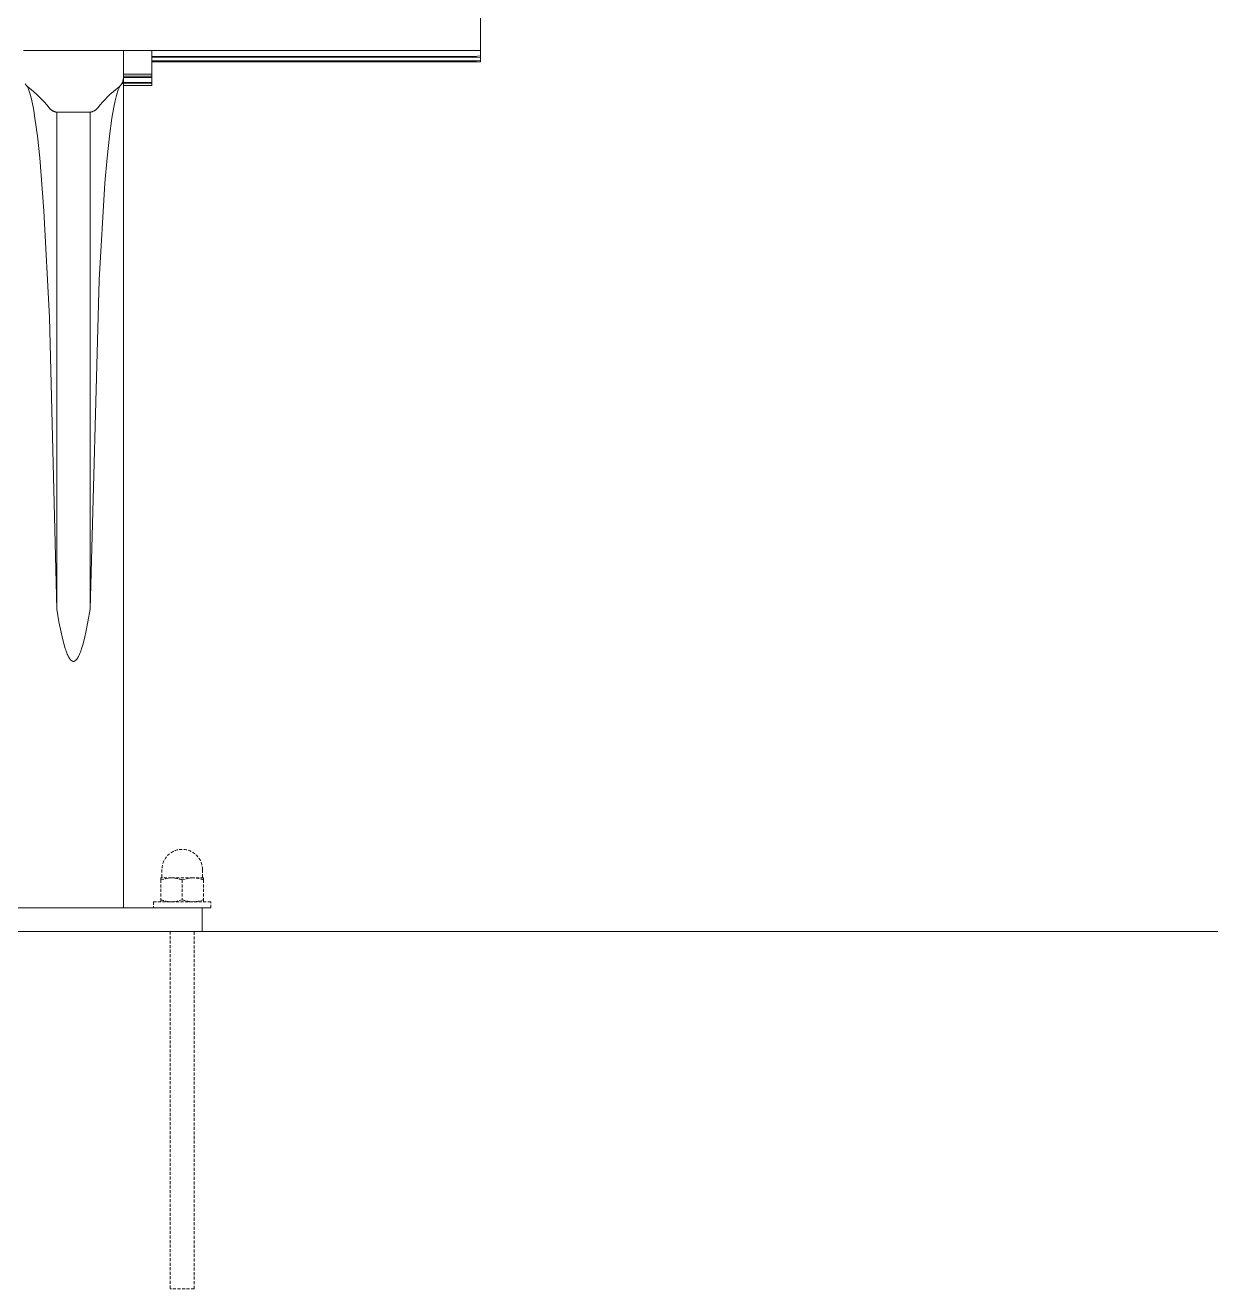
# Model space of a CAD drawing. Header units: millimetres. Extents: x -209 to 4251, y 50 to 3279.
# Drawn here: x 1523 to 2021, y 2225 to 2756 of the extents above; entities that cross this region are included whole.
import ezdxf

# ---------------------------------------------------------------- set-up
doc = ezdxf.new("R2010")
doc.units = ezdxf.units.MM
doc.linetypes.add('HIDDEN', pattern=[1.905, 1.27, -0.635])
doc.layers.add('ZANO_R', color=7, linetype='Continuous', lineweight=0)
doc.layers.add('ZANO_R_przerywana', color=7, linetype='HIDDEN', lineweight=0)

msp = doc.modelspace()

# ---------------------------------------------------------------- linework, layer by layer
at = {"layer": 'ZANO_R'}
for p, q in [((1714.65, 2780.37), (1714.65, 2745.37)), ((1522.65, 2745.37), (1564.65, 2745.37)), ((1564.65, 2740.35), (1564.65, 2745.37)), ((1709.65, 2745.37), (1564.65, 2745.37)), ((1576.65, 2745.37), (1576.65, 2740.37)), ((1709.65, 2745.32), (1576.65, 2745.32)), ((1709.65, 2745.37), (1714.65, 2745.37)), ((1709.65, 2745.32), (1710.9, 2745.34)), ((1710.9, 2745.34), (1712.15, 2745.32)), ((1712.15, 2745.32), (1713.4, 2745.27)), ((1713.4, 2742.91), (1712.15, 2742.85)), ((1713.4, 2745.27), (1714.65, 2745.18)), ((1714.65, 2743), (1713.4, 2742.91)), ((1714.65, 2745.37), (1714.65, 2745.18)), ((1714.65, 2745.18), (1714.65, 2743)), ((1714.65, 2743), (1714.65, 2742.43)), ((1564.65, 2733.91), (1564.65, 2740.35)), ((1709.65, 2742.85), (1576.65, 2742.85)), ((1709.65, 2742.52), (1576.65, 2742.52)), ((1709.65, 2740.95), (1576.65, 2740.95)), ((1709.65, 2740.61), (1576.65, 2740.61)), ((1576.65, 2740.37), (1576.65, 2735.37)), ((1710.9, 2742.84), (1709.65, 2742.85)), ((1709.65, 2742.52), (1711.32, 2742.53)), ((1711.32, 2740.94), (1709.65, 2740.95)), ((1709.65, 2740.61), (1714.65, 2740.61)), ((1712.15, 2742.85), (1710.9, 2742.84)), ((1711.32, 2742.53), (1712.98, 2742.5)), ((1712.98, 2740.97), (1711.32, 2740.94)), ((1712.98, 2742.5), (1714.65, 2742.43)), ((1714.65, 2741.04), (1712.98, 2740.97)), ((1714.65, 2742.43), (1714.65, 2741.04)), ((1714.65, 2741.04), (1714.65, 2740.61)), ((1564.36, 2732.22), (1564.41, 2732.39)), ((1564.41, 2732.39), (1564.46, 2732.55)), ((1564.46, 2732.55), (1564.51, 2732.72)), ((1564.51, 2732.72), (1564.54, 2732.89)), ((1564.54, 2732.89), (1564.58, 2733.05)), ((1564.58, 2733.05), (1564.6, 2733.22)), ((1564.6, 2733.22), (1564.62, 2733.39)), ((1564.62, 2733.39), (1564.64, 2733.57)), ((1564.64, 2733.57), (1564.65, 2733.74)), ((1564.65, 2735.37), (1576.65, 2735.37)), ((1564.65, 2734.48), (1576.65, 2734.48)), ((1564.65, 2733.74), (1564.65, 2733.91)), ((1564.65, 2733.9), (1576.65, 2733.9)), ((1564.65, 2731.49), (1564.65, 2733.8)), ((1564.65, 2733.77), (1564.65, 2733.78)), ((1564.65, 2733.43), (1564.65, 2733.46)), ((1576.65, 2735.37), (1576.65, 2734.48)), ((1576.65, 2733.9), (1576.65, 2734.48)), ((1576.65, 2731.92), (1576.65, 2733.9)), ((1523.45, 2731.19), (1523.4, 2731.27)), ((1523.45, 2731.19), (1523.46, 2731.18)), ((1523.52, 2731.1), (1523.46, 2731.18)), ((1523.52, 2731.1), (1523.53, 2731.07)), ((1523.57, 2731.02), (1523.53, 2731.07)), ((1523.57, 2731.02), (1523.58, 2731)), ((1523.64, 2730.92), (1523.58, 2731)), ((1523.7, 2730.84), (1523.64, 2730.92)), ((1523.7, 2730.84), (1523.71, 2730.83)), ((1523.81, 2730.71), (1523.71, 2730.83)), ((1523.81, 2730.71), (1523.83, 2730.68)), ((1523.86, 2730.64), (1523.83, 2730.68)), ((1523.86, 2730.64), (1523.88, 2730.62)), ((1523.91, 2730.59), (1523.88, 2730.62)), ((1523.91, 2730.59), (1523.93, 2730.57)), ((1523.95, 2730.55), (1523.93, 2730.57)), ((1523.95, 2730.55), (1523.95, 2730.54)), ((1523.99, 2730.5), (1523.95, 2730.54)), ((1523.99, 2730.5), (1524, 2730.49)), ((1524.01, 2730.48), (1524, 2730.49)), ((1524.01, 2730.48), (1524.07, 2730.42)), ((1524.08, 2730.4), (1524.07, 2730.42)), ((1524.08, 2730.4), (1524.09, 2730.4)), ((1524.13, 2730.36), (1524.09, 2730.4)), ((1524.13, 2730.36), (1524.25, 2730.25)), ((1524.21, 2730.28), (1524.28, 2730.15)), ((1524.25, 2730.25), (1524.36, 2730.14)), ((1524.28, 2730.15), (1524.35, 2730.01)), ((1524.35, 2730.01), (1524.49, 2729.73)), ((1524.36, 2730.14), (1524.49, 2730.04)), ((1524.49, 2730.04), (1524.61, 2729.94)), ((1524.49, 2729.73), (1524.64, 2729.39)), ((1525.82, 2728.98), (1524.61, 2729.94)), ((1524.64, 2729.39), (1524.78, 2729.04)), ((1524.78, 2729.04), (1524.93, 2728.64)), ((1524.93, 2728.64), (1525.07, 2728.24)), ((1525.07, 2728.24), (1525.33, 2727.43)), ((1525.33, 2727.43), (1525.62, 2726.43)), ((1527.01, 2727.98), (1525.82, 2728.98)), ((1528.16, 2726.95), (1527.01, 2727.98)), ((1560.29, 2727.98), (1559.14, 2726.95)), ((1561.47, 2728.98), (1560.29, 2727.98)), ((1562.69, 2729.94), (1561.47, 2728.98)), ((1561.67, 2726.39), (1561.97, 2727.43)), ((1561.97, 2727.43), (1562.12, 2727.93)), ((1562.12, 2727.93), (1562.29, 2728.43)), ((1562.29, 2728.43), (1562.41, 2728.76)), ((1562.41, 2728.76), (1562.53, 2729.08)), ((1562.53, 2729.08), (1562.66, 2729.39)), ((1562.66, 2729.39), (1562.79, 2729.69)), ((1562.69, 2729.94), (1562.81, 2730.04)), ((1562.79, 2729.69), (1562.86, 2729.84)), ((1562.81, 2730.04), (1562.93, 2730.14)), ((1562.86, 2729.84), (1562.94, 2729.99)), ((1562.93, 2730.14), (1563.05, 2730.25)), ((1562.94, 2729.99), (1563.01, 2730.14)), ((1563.01, 2730.14), (1563.09, 2730.28)), ((1563.05, 2730.25), (1563.17, 2730.36)), ((1563.17, 2730.36), (1563.29, 2730.48)), ((1563.29, 2730.48), (1563.4, 2730.61)), ((1563.4, 2730.61), (1563.51, 2730.74)), ((1563.51, 2730.74), (1563.62, 2730.87)), ((1563.62, 2730.87), (1563.72, 2731.01)), ((1563.72, 2731.01), (1563.82, 2731.15)), ((1563.82, 2731.15), (1563.91, 2731.3)), ((1563.91, 2731.3), (1564, 2731.44)), ((1563.92, 2731.32), (1563.96, 2731.34)), ((1563.96, 2731.34), (1563.99, 2731.36)), ((1564.13, 2731.43), (1563.98, 2731.42)), ((1563.99, 2731.36), (1564.02, 2731.38)), ((1564, 2731.44), (1564.08, 2731.59)), ((1564.02, 2731.38), (1564.06, 2731.4)), ((1564.06, 2731.4), (1564.09, 2731.42)), ((1564.08, 2731.59), (1564.16, 2731.75)), ((1564.09, 2731.42), (1564.13, 2731.43)), ((1564.13, 2731.43), (1564.65, 2731.49)), ((1564.16, 2731.75), (1564.23, 2731.9)), ((1564.23, 2731.9), (1564.3, 2732.06)), ((1564.3, 2732.06), (1564.36, 2732.22)), ((1564.65, 2731.91), (1576.65, 2731.91)), ((1564.65, 2731.54), (1576.65, 2731.54)), ((1564.65, 2728.78), (1564.65, 2731.49)), ((1564.65, 2730.61), (1576.65, 2730.61)), ((1564.65, 2728.27), (1564.65, 2728.78)), ((1564.65, 2727.41), (1564.65, 2728.27)), ((1564.65, 2726.85), (1564.65, 2727.41)), ((1576.65, 2731.92), (1576.65, 2731.55)), ((1576.65, 2731.55), (1576.65, 2730.61)), ((1525.62, 2726.43), (1525.88, 2725.42)), ((1525.88, 2725.42), (1526.16, 2724.2)), ((1526.16, 2724.2), (1526.69, 2721.62)), ((1529.28, 2725.88), (1528.16, 2726.95)), ((1530.37, 2724.77), (1529.28, 2725.88)), ((1531.42, 2723.63), (1530.37, 2724.77)), ((1532.44, 2722.47), (1531.42, 2723.63)), ((1533.42, 2721.26), (1532.44, 2722.47)), ((1554.86, 2722.47), (1553.88, 2721.26)), ((1555.87, 2723.63), (1554.86, 2722.47)), ((1556.93, 2724.77), (1555.87, 2723.63)), ((1558.01, 2725.88), (1556.93, 2724.77)), ((1559.14, 2726.95), (1558.01, 2725.88)), ((1560.58, 2721.45), (1561.13, 2724.16)), ((1561.13, 2724.16), (1561.4, 2725.34)), ((1561.4, 2725.34), (1561.67, 2726.39)), ((1564.65, 2726.12), (1564.65, 2726.85)), ((1564.65, 2725.51), (1564.65, 2726.12)), ((1564.65, 2724.84), (1564.65, 2725.51)), ((1564.65, 2724.26), (1564.65, 2724.84)), ((1564.65, 2723.41), (1564.65, 2724.26)), ((1564.65, 2722.78), (1564.65, 2723.41)), ((1564.65, 2722.08), (1564.65, 2722.78)), ((1564.65, 2721.4), (1564.65, 2722.08)), ((1526.69, 2721.62), (1526.97, 2720.1)), ((1526.97, 2720.1), (1527.49, 2716.87)), ((1527.49, 2716.87), (1528.5, 2709.39)), ((1533.42, 2721.26), (1533.53, 2721.13)), ((1533.53, 2721.13), (1533.65, 2721)), ((1533.65, 2721), (1533.76, 2720.87)), ((1533.76, 2720.87), (1533.89, 2720.75)), ((1533.89, 2720.75), (1534.01, 2720.63)), ((1534.01, 2720.63), (1534.15, 2720.52)), ((1534.15, 2720.52), (1534.28, 2720.41)), ((1534.28, 2720.41), (1534.42, 2720.31)), ((1534.42, 2720.31), (1534.56, 2720.21)), ((1534.56, 2720.21), (1534.71, 2720.12)), ((1534.71, 2720.12), (1534.86, 2720.03)), ((1534.86, 2720.03), (1535.01, 2719.94)), ((1535.01, 2719.94), (1535.16, 2719.87)), ((1535.16, 2719.87), (1535.32, 2719.79)), ((1535.32, 2719.79), (1535.48, 2719.73)), ((1535.48, 2719.73), (1535.64, 2719.66)), ((1535.64, 2719.66), (1535.81, 2719.61)), ((1535.81, 2719.61), (1535.97, 2719.56)), ((1535.97, 2719.56), (1536.14, 2719.51)), ((1536.14, 2719.51), (1536.31, 2719.47)), ((1536.31, 2719.47), (1536.48, 2719.44)), ((1536.48, 2719.44), (1536.65, 2719.41)), ((1536.65, 2510.65), (1536.65, 2719.42)), ((1536.65, 2719.41), (1536.82, 2719.39)), ((1536.82, 2719.39), (1537, 2719.38)), ((1537, 2719.38), (1537.17, 2719.37)), ((1537.17, 2719.37), (1537.34, 2719.37)), ((1543.65, 2719.37), (1537.34, 2719.37)), ((1549.96, 2719.37), (1543.65, 2719.37)), ((1549.96, 2719.37), (1550.13, 2719.37)), ((1550.13, 2719.37), (1550.3, 2719.38)), ((1550.3, 2719.38), (1550.48, 2719.39)), ((1550.48, 2719.39), (1550.65, 2719.41)), ((1550.65, 2719.41), (1550.82, 2719.44)), ((1550.65, 2719.42), (1550.65, 2510.65)), ((1550.82, 2719.44), (1550.99, 2719.47)), ((1550.99, 2719.47), (1551.16, 2719.51)), ((1551.16, 2719.51), (1551.33, 2719.56)), ((1551.33, 2719.56), (1551.49, 2719.61)), ((1551.49, 2719.61), (1551.66, 2719.66)), ((1551.66, 2719.66), (1551.82, 2719.73)), ((1551.82, 2719.73), (1551.98, 2719.79)), ((1551.98, 2719.79), (1552.13, 2719.87)), ((1552.13, 2719.87), (1552.29, 2719.94)), ((1552.29, 2719.94), (1552.44, 2720.03)), ((1552.44, 2720.03), (1552.59, 2720.12)), ((1552.59, 2720.12), (1552.74, 2720.21)), ((1552.74, 2720.21), (1552.88, 2720.31)), ((1552.88, 2720.31), (1553.02, 2720.41)), ((1553.02, 2720.41), (1553.15, 2720.52)), ((1553.15, 2720.52), (1553.28, 2720.63)), ((1553.28, 2720.63), (1553.41, 2720.75)), ((1553.41, 2720.75), (1553.53, 2720.87)), ((1553.53, 2720.87), (1553.65, 2721)), ((1553.65, 2721), (1553.77, 2721.13)), ((1553.77, 2721.13), (1553.88, 2721.26)), ((1558.8, 2709.39), (1559.81, 2716.87)), ((1559.81, 2716.87), (1560.58, 2721.45)), ((1564.65, 2720.71), (1564.65, 2721.4)), ((1564.65, 2720.04), (1564.65, 2720.71)), ((1564.65, 2719.43), (1564.65, 2720.04)), ((1564.65, 2718.79), (1564.65, 2719.43)), ((1564.65, 2717.99), (1564.65, 2718.79)), ((1564.65, 2717.4), (1564.65, 2717.99)), ((1564.65, 2716.62), (1564.65, 2717.4)), ((1564.65, 2716.08), (1564.65, 2716.62)), ((1564.65, 2715.39), (1564.65, 2716.08)), ((1564.65, 2714.71), (1564.65, 2715.39)), ((1564.65, 2714.03), (1564.65, 2714.71)), ((1564.65, 2713.29), (1564.65, 2714.03)), ((1564.65, 2712.55), (1564.65, 2713.29)), ((1564.65, 2712.05), (1564.65, 2712.55)), ((1564.65, 2711.23), (1564.65, 2712.05)), ((1564.65, 2710.65), (1564.65, 2711.23)), ((1528.5, 2709.39), (1529.48, 2700.18)), ((1557.81, 2700.18), (1558.8, 2709.39)), ((1564.65, 2709.88), (1564.65, 2710.65)), ((1564.65, 2709.31), (1564.65, 2709.88)), ((1564.65, 2708.57), (1564.65, 2709.31)), ((1564.65, 2707.91), (1564.65, 2708.57)), ((1564.65, 2707.2), (1564.65, 2707.91)), ((1564.65, 2706.47), (1564.65, 2707.2)), ((1564.65, 2705.81), (1564.65, 2706.47)), ((1564.65, 2705.16), (1564.65, 2705.81)), ((1564.65, 2704.41), (1564.65, 2705.16)), ((1564.65, 2703.94), (1564.65, 2704.41)), ((1564.65, 2702.86), (1564.65, 2703.94)), ((1564.65, 2702.5), (1564.65, 2702.86)), ((1564.65, 2701.72), (1564.65, 2702.5)), ((1564.65, 2701.06), (1564.65, 2701.72)), ((1564.65, 2700.37), (1564.65, 2701.06)), ((1529.48, 2700.18), (1531.27, 2677.94)), ((1556.88, 2689.59), (1557.81, 2700.18)), ((1564.65, 2699.61), (1564.65, 2700.37)), ((1564.65, 2699.04), (1564.65, 2699.61)), ((1564.65, 2698.48), (1564.65, 2699.04)), ((1564.65, 2697.63), (1564.65, 2698.48)), ((1564.65, 2696.89), (1564.65, 2697.63)), ((1564.65, 2696.15), (1564.65, 2696.89)), ((1564.65, 2695.65), (1564.65, 2696.15)), ((1564.65, 2694.87), (1564.65, 2695.65)), ((1564.65, 2694.22), (1564.65, 2694.87)), ((1564.65, 2693.56), (1564.65, 2694.22)), ((1564.65, 2692.81), (1564.65, 2693.56)), ((1564.65, 2692.15), (1564.65, 2692.81)), ((1564.65, 2691.57), (1564.65, 2692.15)), ((1564.65, 2690.71), (1564.65, 2691.57)), ((1564.65, 2690.14), (1564.65, 2690.71)), ((1564.65, 2689.26), (1564.65, 2690.14)), ((1554.4, 2649.07), (1556.88, 2689.59)), ((1564.65, 2688.77), (1564.65, 2689.26)), ((1564.65, 2687.79), (1564.65, 2688.77)), ((1564.65, 2687.38), (1564.65, 2687.79)), ((1564.65, 2686.36), (1564.65, 2687.38)), ((1564.65, 2686), (1564.65, 2686.36)), ((1564.65, 2684.62), (1564.65, 2686)), ((1564.65, 2684.29), (1564.65, 2684.62)), ((1564.65, 2683.21), (1564.65, 2684.29)), ((1564.65, 2682.76), (1564.65, 2683.21)), ((1564.65, 2681.81), (1564.65, 2682.76)), ((1564.65, 2681.23), (1564.65, 2681.81)), ((1564.65, 2680.45), (1564.65, 2681.23)), ((1564.65, 2679.93), (1564.65, 2680.45)), ((1564.65, 2679.13), (1564.65, 2679.93)), ((1531.27, 2677.94), (1533.6, 2633.21)), ((1564.65, 2678.37), (1564.65, 2679.13)), ((1564.65, 2677.61), (1564.65, 2678.37)), ((1564.65, 2677.16), (1564.65, 2677.61)), ((1564.65, 2676.39), (1564.65, 2677.16)), ((1564.65, 2675.65), (1564.65, 2676.39)), ((1564.65, 2674.87), (1564.65, 2675.65)), ((1564.65, 2674.32), (1564.65, 2674.87)), ((1564.65, 2673.41), (1564.65, 2674.32)), ((1564.65, 2672.69), (1564.65, 2673.41)), ((1564.65, 2672.14), (1564.65, 2672.69)), ((1564.65, 2671.59), (1564.65, 2672.14)), ((1564.65, 2670.85), (1564.65, 2671.59)), ((1564.65, 2670.19), (1564.65, 2670.85)), ((1564.65, 2669.37), (1564.65, 2670.19)), ((1564.65, 2668.81), (1564.65, 2669.37)), ((1564.65, 2668.11), (1564.65, 2668.81)), ((1564.65, 2667.59), (1564.65, 2668.11)), ((1564.65, 2666.56), (1564.65, 2667.59)), ((1564.65, 2665.99), (1564.65, 2666.56)), ((1564.65, 2665.42), (1564.65, 2665.99)), ((1564.65, 2664.51), (1564.65, 2665.42)), ((1564.65, 2663.96), (1564.65, 2664.51)), ((1564.65, 2663.12), (1564.65, 2663.96)), ((1564.65, 2662.44), (1564.65, 2663.12)), ((1564.65, 2661.87), (1564.65, 2662.44)), ((1564.65, 2661.16), (1564.65, 2661.87)), ((1564.65, 2660.55), (1564.65, 2661.16)), ((1564.65, 2659.78), (1564.65, 2660.55)), ((1564.65, 2659.04), (1564.65, 2659.78)), ((1564.65, 2658.25), (1564.65, 2659.04)), ((1564.65, 2657.69), (1564.65, 2658.25)), ((1564.65, 2656.76), (1564.65, 2657.69)), ((1564.65, 2656.08), (1564.65, 2656.76)), ((1564.65, 2655.48), (1564.65, 2656.08)), ((1564.65, 2654.87), (1564.65, 2655.48)), ((1564.65, 2654.28), (1564.65, 2654.87)), ((1564.65, 2653.51), (1564.65, 2654.28)), ((1564.65, 2652.94), (1564.65, 2653.51)), ((1564.65, 2652.04), (1564.65, 2652.94)), ((1550.65, 2510.65), (1554.4, 2649.07)), ((1564.65, 2651.42), (1564.65, 2652.04)), ((1564.65, 2650.68), (1564.65, 2651.42)), ((1564.65, 2649.89), (1564.65, 2650.68)), ((1564.65, 2649.32), (1564.65, 2649.89)), ((1564.65, 2648.41), (1564.65, 2649.32)), ((1564.65, 2648.03), (1564.65, 2648.41)), ((1564.65, 2647.26), (1564.65, 2648.03)), ((1564.65, 2646.57), (1564.65, 2647.26)), ((1564.65, 2645.7), (1564.65, 2646.57)), ((1564.65, 2645.08), (1564.65, 2645.7)), ((1564.65, 2644.45), (1564.65, 2645.08)), ((1564.65, 2643.78), (1564.65, 2644.45)), ((1564.65, 2642.84), (1564.65, 2643.78)), ((1564.65, 2642.37), (1564.65, 2642.84)), ((1564.65, 2641.49), (1564.65, 2642.37)), ((1564.65, 2640.9), (1564.65, 2641.49)), ((1564.65, 2640.01), (1564.65, 2640.9)), ((1564.65, 2639.53), (1564.65, 2640.01)), ((1564.65, 2638.12), (1564.65, 2639.53)), ((1564.65, 2637.77), (1564.65, 2638.12)), ((1564.65, 2636.69), (1564.65, 2637.77)), ((1533.6, 2633.21), (1536.65, 2510.73)), ((1564.65, 2636.19), (1564.65, 2636.69)), ((1564.65, 2635.27), (1564.65, 2636.19)), ((1564.65, 2634.78), (1564.65, 2635.27)), ((1564.65, 2633.96), (1564.65, 2634.78)), ((1564.65, 2633.28), (1564.65, 2633.96)), ((1564.65, 2632.43), (1564.65, 2633.28)), ((1564.65, 2631.93), (1564.65, 2632.43)), ((1564.65, 2631.01), (1564.65, 2631.93)), ((1564.65, 2630.35), (1564.65, 2631.01)), ((1564.65, 2629.69), (1564.65, 2630.35)), ((1564.65, 2629.02), (1564.65, 2629.69)), ((1564.65, 2628.37), (1564.65, 2629.02)), ((1564.65, 2627.71), (1564.65, 2628.37)), ((1564.65, 2627.04), (1564.65, 2627.71)), ((1564.65, 2626.33), (1564.65, 2627.04)), ((1564.65, 2625.45), (1564.65, 2626.33)), ((1564.65, 2625.05), (1564.65, 2625.45)), ((1564.65, 2623.9), (1564.65, 2625.05)), ((1564.65, 2623.39), (1564.65, 2623.9)), ((1564.65, 2622.51), (1564.65, 2623.39)), ((1564.65, 2622.35), (1564.65, 2622.51)), ((1564.65, 2621.37), (1564.65, 2622.35)), ((1564.65, 2620.6), (1564.65, 2621.37)), ((1564.65, 2619.68), (1564.65, 2620.6)), ((1564.65, 2619.34), (1564.65, 2619.68)), ((1564.65, 2618.53), (1564.65, 2619.34)), ((1564.65, 2617.65), (1564.65, 2618.53)), ((1564.65, 2616.97), (1564.65, 2617.65)), ((1564.65, 2616.33), (1564.65, 2616.97)), ((1564.65, 2615.61), (1564.65, 2616.33)), ((1564.65, 2614.93), (1564.65, 2615.61)), ((1564.65, 2614.25), (1564.65, 2614.93)), ((1564.65, 2613.56), (1564.65, 2614.25)), ((1564.65, 2612.87), (1564.65, 2613.56)), ((1564.65, 2612.19), (1564.65, 2612.87)), ((1564.65, 2611.5), (1564.65, 2612.19)), ((1564.65, 2610.81), (1564.65, 2611.5)), ((1564.65, 2610.09), (1564.65, 2610.81)), ((1564.65, 2609.43), (1564.65, 2610.09)), ((1564.65, 2608.74), (1564.65, 2609.43)), ((1564.65, 2608), (1564.65, 2608.74)), ((1564.65, 2607.24), (1564.65, 2608)), ((1564.65, 2606.66), (1564.65, 2607.24)), ((1564.65, 2605.87), (1564.65, 2606.66)), ((1564.65, 2605.19), (1564.65, 2605.87)), ((1564.65, 2604.57), (1564.65, 2605.19)), ((1564.65, 2603.8), (1564.65, 2604.57)), ((1564.65, 2602.98), (1564.65, 2603.8)), ((1564.65, 2602.47), (1564.65, 2602.98)), ((1564.65, 2601.68), (1564.65, 2602.47)), ((1564.65, 2601.09), (1564.65, 2601.68)), ((1564.65, 2600.44), (1564.65, 2601.09)), ((1564.65, 2599.56), (1564.65, 2600.44)), ((1564.65, 2598.56), (1564.65, 2599.56)), ((1564.65, 2598.18), (1564.65, 2598.56)), ((1564.65, 2597.43), (1564.65, 2598.18)), ((1564.65, 2596.71), (1564.65, 2597.43)), ((1564.65, 2595.92), (1564.65, 2596.71)), ((1564.65, 2595.28), (1564.65, 2595.92)), ((1564.65, 2594.21), (1564.65, 2595.28)), ((1564.65, 2593.95), (1564.65, 2594.21)), ((1564.65, 2592.88), (1564.65, 2593.95)), ((1564.65, 2592.52), (1564.65, 2592.88)), ((1564.65, 2591.09), (1564.65, 2592.52)), ((1564.65, 2590.98), (1564.65, 2591.09)), ((1564.65, 2589.74), (1564.65, 2590.98)), ((1564.65, 2589.16), (1564.65, 2589.74)), ((1564.65, 2588.24), (1564.65, 2589.16)), ((1564.65, 2587.73), (1564.65, 2588.24)), ((1564.65, 2586.91), (1564.65, 2587.73)), ((1564.65, 2586.15), (1564.65, 2586.91)), ((1564.65, 2585.55), (1564.65, 2586.15)), ((1564.65, 2584.66), (1564.65, 2585.55)), ((1564.65, 2583.95), (1564.65, 2584.66)), ((1564.65, 2583.37), (1564.65, 2583.95)), ((1564.65, 2582.64), (1564.65, 2583.37)), ((1564.65, 2582.27), (1564.65, 2582.64)), ((1564.65, 2581.18), (1564.65, 2582.27)), ((1564.65, 2580.4), (1564.65, 2581.18)), ((1564.65, 2579.67), (1564.65, 2580.4)), ((1564.65, 2578.98), (1564.65, 2579.67)), ((1564.65, 2578.49), (1564.65, 2578.98)), ((1564.65, 2577.88), (1564.65, 2578.49)), ((1564.65, 2576.81), (1564.65, 2577.88)), ((1564.65, 2576.24), (1564.65, 2576.81)), ((1564.65, 2575.68), (1564.65, 2576.24)), ((1564.65, 2574.96), (1564.65, 2575.68)), ((1564.65, 2574.4), (1564.65, 2574.96)), ((1564.65, 2573.48), (1564.65, 2574.4)), ((1564.65, 2572.74), (1564.65, 2573.48)), ((1564.65, 2572.22), (1564.65, 2572.74)), ((1564.65, 2571.25), (1564.65, 2572.22)), ((1564.65, 2570.83), (1564.65, 2571.25)), ((1564.65, 2570.04), (1564.65, 2570.83)), ((1564.65, 2569.03), (1564.65, 2570.04)), ((1564.65, 2568.56), (1564.65, 2569.03)), ((1564.65, 2567.92), (1564.65, 2568.56)), ((1564.65, 2567.28), (1564.65, 2567.92)), ((1564.65, 2566.8), (1564.65, 2567.28)), ((1564.65, 2565.7), (1564.65, 2566.8)), ((1564.65, 2565.09), (1564.65, 2565.7)), ((1564.65, 2564.57), (1564.65, 2565.09)), ((1564.65, 2563.53), (1564.65, 2564.57)), ((1564.65, 2563.17), (1564.65, 2563.53)), ((1564.65, 2562.34), (1564.65, 2563.17)), ((1564.65, 2561.36), (1564.65, 2562.34)), ((1564.65, 2560.88), (1564.65, 2561.36)), ((1564.65, 2560.14), (1564.65, 2560.88)), ((1564.65, 2559.6), (1564.65, 2560.14)), ((1564.65, 2558.97), (1564.65, 2559.6)), ((1564.65, 2557.93), (1564.65, 2558.97)), ((1564.65, 2557.43), (1564.65, 2557.93)), ((1564.65, 2556.82), (1564.65, 2557.43)), ((1564.65, 2555.93), (1564.65, 2556.82)), ((1564.65, 2555.4), (1564.65, 2555.93)), ((1564.65, 2554.48), (1564.65, 2555.4)), ((1564.65, 2553.97), (1564.65, 2554.48)), ((1564.65, 2553.2), (1564.65, 2553.97)), ((1564.65, 2552.55), (1564.65, 2553.2)), ((1564.65, 2551.7), (1564.65, 2552.55)), ((1564.65, 2551.12), (1564.65, 2551.7)), ((1564.65, 2550.58), (1564.65, 2551.12)), ((1564.65, 2549.7), (1564.65, 2550.58)), ((1564.65, 2548.43), (1564.65, 2549.7)), ((1564.65, 2548.27), (1564.65, 2548.43)), ((1564.65, 2546.93), (1564.65, 2548.27)), ((1564.65, 2546.84), (1564.65, 2546.93)), ((1564.65, 2545.43), (1564.65, 2546.84)), ((1564.65, 2543.27), (1564.65, 2545.43)), ((1564.65, 2542.64), (1564.65, 2543.27)), ((1564.65, 2542.01), (1564.65, 2542.64)), ((1564.65, 2541.21), (1564.65, 2542.01)), ((1564.65, 2540.46), (1564.65, 2541.21)), ((1564.65, 2539.83), (1564.65, 2540.46)), ((1564.65, 2539.28), (1564.65, 2539.83)), ((1564.65, 2538.34), (1564.65, 2539.28)), ((1564.65, 2538.04), (1564.65, 2538.34)), ((1564.65, 2537), (1564.65, 2538.04)), ((1564.65, 2536.43), (1564.65, 2537)), ((1564.65, 2535.63), (1564.65, 2536.43)), ((1564.65, 2535.01), (1564.65, 2535.63)), ((1564.65, 2534.24), (1564.65, 2535.01)), ((1564.65, 2533.5), (1564.65, 2534.24)), ((1564.65, 2532.75), (1564.65, 2533.5)), ((1564.65, 2532.33), (1564.65, 2532.75)), ((1564.65, 2531.37), (1564.65, 2532.33)), ((1564.65, 2530.83), (1564.65, 2531.37)), ((1564.65, 2529.99), (1564.65, 2530.83)), ((1564.65, 2529.35), (1564.65, 2529.99)), ((1564.65, 2528.68), (1564.65, 2529.35)), ((1564.65, 2527.95), (1564.65, 2528.68)), ((1564.65, 2527.27), (1564.65, 2527.95)), ((1564.65, 2526.61), (1564.65, 2527.27)), ((1564.65, 2525.85), (1564.65, 2526.61)), ((1564.65, 2525.18), (1564.65, 2525.85)), ((1564.65, 2524.4), (1564.65, 2525.18)), ((1564.65, 2523.73), (1564.65, 2524.4)), ((1564.65, 2523.03), (1564.65, 2523.73)), ((1564.65, 2522.29), (1564.65, 2523.03)), ((1564.65, 2521.72), (1564.65, 2522.29)), ((1564.65, 2520.96), (1564.65, 2521.72)), ((1564.65, 2520.19), (1564.65, 2520.96)), ((1564.65, 2519.62), (1564.65, 2520.19)), ((1564.65, 2518.76), (1564.65, 2519.62)), ((1564.65, 2518.19), (1564.65, 2518.76)), ((1564.65, 2517.46), (1564.65, 2518.19)), ((1564.65, 2516.82), (1564.65, 2517.46)), ((1564.65, 2515.98), (1564.65, 2516.82)), ((1564.65, 2515.34), (1564.65, 2515.98)), ((1564.65, 2514.65), (1564.65, 2515.34)), ((1536.65, 2510.65), (1537.56, 2505.46)), ((1549.74, 2505.46), (1550.65, 2510.65)), ((1564.65, 2514), (1564.65, 2514.65)), ((1564.65, 2513.28), (1564.65, 2514)), ((1564.65, 2512.57), (1564.65, 2513.28)), ((1564.65, 2511.85), (1564.65, 2512.57)), ((1564.65, 2511.12), (1564.65, 2511.85)), ((1564.65, 2510.46), (1564.65, 2511.12)), ((1564.65, 2509.84), (1564.65, 2510.46)), ((1564.65, 2509.06), (1564.65, 2509.84)), ((1537.56, 2505.46), (1538.45, 2501.01)), ((1548.85, 2501.01), (1549.74, 2505.46)), ((1564.65, 2508.45), (1564.65, 2509.06)), ((1564.65, 2507.65), (1564.65, 2508.45)), ((1564.65, 2507.14), (1564.65, 2507.65)), ((1564.65, 2506.25), (1564.65, 2507.14)), ((1564.65, 2505.62), (1564.65, 2506.25)), ((1564.65, 2504.84), (1564.65, 2505.62)), ((1564.65, 2504.28), (1564.65, 2504.84)), ((1564.65, 2503.37), (1564.65, 2504.28)), ((1538.45, 2501.01), (1538.86, 2499.16)), ((1538.86, 2499.16), (1539.32, 2497.32)), ((1547.98, 2497.32), (1548.44, 2499.16)), ((1548.44, 2499.16), (1548.85, 2501.01)), ((1564.65, 2502.88), (1564.65, 2503.37)), ((1564.65, 2501.79), (1564.65, 2502.88)), ((1564.65, 2501.5), (1564.65, 2501.79)), ((1564.65, 2500.1), (1564.65, 2501.5)), ((1564.65, 2499.76), (1564.65, 2500.1)), ((1564.65, 2498.73), (1564.65, 2499.76)), ((1539.32, 2497.32), (1539.73, 2495.76)), ((1539.73, 2495.76), (1540.2, 2494.22)), ((1540.2, 2494.22), (1540.4, 2493.61)), ((1540.4, 2493.61), (1540.61, 2493.01)), ((1546.69, 2493.01), (1546.9, 2493.61)), ((1546.9, 2493.61), (1547.1, 2494.22)), ((1547.1, 2494.22), (1547.56, 2495.76)), ((1547.56, 2495.76), (1547.98, 2497.32)), ((1564.65, 2498.2), (1564.65, 2498.73)), ((1564.65, 2497.31), (1564.65, 2498.2)), ((1564.65, 2496.79), (1564.65, 2497.31)), ((1564.65, 2495.95), (1564.65, 2496.79)), ((1564.65, 2495.41), (1564.65, 2495.95)), ((1564.65, 2494.64), (1564.65, 2495.41)), ((1564.65, 2493.95), (1564.65, 2494.64)), ((1564.65, 2493.22), (1564.65, 2493.95)), ((1540.61, 2493.01), (1540.84, 2492.4)), ((1540.84, 2492.4), (1541.08, 2491.81)), ((1541.08, 2491.81), (1541.28, 2491.36)), ((1541.28, 2491.36), (1541.39, 2491.13)), ((1541.39, 2491.13), (1541.5, 2490.91)), ((1541.5, 2490.91), (1541.6, 2490.71)), ((1541.6, 2490.71), (1541.71, 2490.52)), ((1541.71, 2490.52), (1541.82, 2490.33)), ((1541.82, 2490.33), (1541.94, 2490.14)), ((1541.94, 2490.14), (1542.03, 2489.99)), ((1542.03, 2489.99), (1542.14, 2489.84)), ((1542.14, 2489.84), (1542.19, 2489.77)), ((1542.19, 2489.77), (1542.25, 2489.7)), ((1542.25, 2489.7), (1542.3, 2489.62)), ((1542.3, 2489.62), (1542.36, 2489.55)), ((1542.36, 2489.55), (1542.41, 2489.5)), ((1542.41, 2489.5), (1542.46, 2489.44)), ((1542.46, 2489.44), (1542.51, 2489.38)), ((1542.51, 2489.38), (1542.57, 2489.33)), ((1542.57, 2489.33), (1542.62, 2489.28)), ((1542.62, 2489.28), (1542.68, 2489.22)), ((1542.68, 2489.22), (1542.74, 2489.17)), ((1542.74, 2489.17), (1542.8, 2489.13)), ((1542.8, 2489.13), (1542.85, 2489.09)), ((1542.85, 2489.09), (1542.9, 2489.05)), ((1542.9, 2489.05), (1542.95, 2489.02)), ((1542.95, 2489.02), (1543, 2488.99)), ((1543, 2488.99), (1543.02, 2488.97)), ((1543.02, 2488.97), (1543.05, 2488.96)), ((1543.05, 2488.96), (1543.08, 2488.94)), ((1543.08, 2488.94), (1543.11, 2488.93)), ((1543.11, 2488.93), (1543.13, 2488.91)), ((1543.13, 2488.91), (1543.16, 2488.9)), ((1543.16, 2488.9), (1543.19, 2488.89)), ((1543.19, 2488.89), (1543.22, 2488.88)), ((1543.22, 2488.88), (1543.24, 2488.87)), ((1543.24, 2488.87), (1543.27, 2488.86)), ((1543.27, 2488.86), (1543.29, 2488.85)), ((1543.29, 2488.85), (1543.32, 2488.84)), ((1543.32, 2488.84), (1543.35, 2488.83)), ((1543.35, 2488.83), (1543.37, 2488.83)), ((1543.37, 2488.83), (1543.4, 2488.82)), ((1543.4, 2488.82), (1543.43, 2488.81)), ((1543.43, 2488.81), (1543.46, 2488.81)), ((1543.46, 2488.81), (1543.48, 2488.8)), ((1543.48, 2488.8), (1543.51, 2488.8)), ((1543.51, 2488.8), (1543.54, 2488.8)), ((1543.54, 2488.8), (1543.57, 2488.79)), ((1543.57, 2488.79), (1543.59, 2488.79)), ((1543.59, 2488.79), (1543.62, 2488.79)), ((1543.62, 2488.79), (1543.65, 2488.79)), ((1543.65, 2488.79), (1543.68, 2488.79)), ((1543.68, 2488.79), (1543.7, 2488.79)), ((1543.7, 2488.79), (1543.73, 2488.79)), ((1543.73, 2488.79), (1543.76, 2488.8)), ((1543.76, 2488.8), (1543.79, 2488.8)), ((1543.79, 2488.8), (1543.81, 2488.8)), ((1543.81, 2488.8), (1543.84, 2488.81)), ((1543.84, 2488.81), (1543.87, 2488.81)), ((1543.87, 2488.81), (1543.9, 2488.82)), ((1543.9, 2488.82), (1543.92, 2488.83)), ((1543.92, 2488.83), (1543.95, 2488.83)), ((1543.95, 2488.83), (1543.98, 2488.84)), ((1543.98, 2488.84), (1544, 2488.85)), ((1544, 2488.85), (1544.03, 2488.86)), ((1544.03, 2488.86), (1544.05, 2488.87)), ((1544.05, 2488.87), (1544.08, 2488.88)), ((1544.08, 2488.88), (1544.11, 2488.89)), ((1544.11, 2488.89), (1544.14, 2488.9)), ((1544.14, 2488.9), (1544.16, 2488.91)), ((1544.16, 2488.91), (1544.19, 2488.93)), ((1544.19, 2488.93), (1544.22, 2488.94)), ((1544.22, 2488.94), (1544.25, 2488.95)), ((1544.25, 2488.95), (1544.27, 2488.97)), ((1544.27, 2488.97), (1544.3, 2488.99)), ((1544.3, 2488.99), (1544.35, 2489.02)), ((1544.35, 2489.02), (1544.4, 2489.05)), ((1544.4, 2489.05), (1544.45, 2489.09)), ((1544.45, 2489.09), (1544.5, 2489.12)), ((1544.5, 2489.12), (1544.56, 2489.17)), ((1544.56, 2489.17), (1544.62, 2489.22)), ((1544.62, 2489.22), (1544.67, 2489.27)), ((1544.67, 2489.27), (1544.72, 2489.32)), ((1544.72, 2489.32), (1544.78, 2489.38)), ((1544.78, 2489.38), (1544.83, 2489.43)), ((1544.83, 2489.43), (1544.88, 2489.49)), ((1544.88, 2489.49), (1544.93, 2489.54)), ((1544.93, 2489.54), (1544.99, 2489.61)), ((1544.99, 2489.61), (1545.05, 2489.69)), ((1545.05, 2489.69), (1545.1, 2489.76)), ((1545.1, 2489.76), (1545.16, 2489.83)), ((1545.16, 2489.83), (1545.26, 2489.99)), ((1545.26, 2489.99), (1545.37, 2490.14)), ((1545.37, 2490.14), (1545.48, 2490.32)), ((1545.48, 2490.32), (1545.58, 2490.5)), ((1545.58, 2490.5), (1545.68, 2490.69)), ((1545.68, 2490.69), (1545.78, 2490.88)), ((1545.78, 2490.88), (1545.9, 2491.11)), ((1545.9, 2491.11), (1546.01, 2491.34)), ((1546.01, 2491.34), (1546.22, 2491.81)), ((1546.22, 2491.81), (1546.46, 2492.4)), ((1546.46, 2492.4), (1546.69, 2493.01)), ((1564.65, 2492.54), (1564.65, 2493.22)), ((1564.65, 2491.78), (1564.65, 2492.54)), ((1564.65, 2491.22), (1564.65, 2491.78)), ((1564.65, 2490.36), (1564.65, 2491.22)), ((1564.65, 2489.81), (1564.65, 2490.36)), ((1564.65, 2489.1), (1564.65, 2489.81)), ((1564.65, 2488.42), (1564.65, 2489.1)), ((1564.65, 2487.65), (1564.65, 2488.42)), ((1564.65, 2487.03), (1564.65, 2487.65)), ((1564.65, 2486.14), (1564.65, 2487.03)), ((1564.65, 2485.57), (1564.65, 2486.14)), ((1564.65, 2484.97), (1564.65, 2485.57)), ((1564.65, 2484.2), (1564.65, 2484.97)), ((1564.65, 2483.48), (1564.65, 2484.2)), ((1564.65, 2482.9), (1564.65, 2483.48)), ((1564.65, 2482.23), (1564.65, 2482.9)), ((1564.65, 2481.48), (1564.65, 2482.23)), ((1564.65, 2480.77), (1564.65, 2481.48)), ((1564.65, 2480.13), (1564.65, 2480.77)), ((1564.65, 2479.43), (1564.65, 2480.13)), ((1564.65, 2478.78), (1564.65, 2479.43)), ((1564.65, 2477.89), (1564.65, 2478.78)), ((1564.65, 2477.29), (1564.65, 2477.89)), ((1564.65, 2476.68), (1564.65, 2477.29)), ((1564.65, 2476.01), (1564.65, 2476.68)), ((1564.65, 2475.39), (1564.65, 2476.01)), ((1564.65, 2474.67), (1564.65, 2475.39)), ((1564.65, 2474.13), (1564.65, 2474.67)), ((1564.65, 2473.24), (1564.65, 2474.13)), ((1564.65, 2472.62), (1564.65, 2473.24)), ((1564.65, 2471.84), (1564.65, 2472.62)), ((1564.65, 2471.17), (1564.65, 2471.84)), ((1564.65, 2470.55), (1564.65, 2471.17)), ((1564.65, 2469.86), (1564.65, 2470.55)), ((1564.65, 2469.23), (1564.65, 2469.86)), ((1564.65, 2468.7), (1564.65, 2469.23)), ((1564.65, 2467.62), (1564.65, 2468.7)), ((1564.65, 2467.46), (1564.65, 2467.62)), ((1564.65, 2466.5), (1564.65, 2467.46)), ((1564.65, 2465.72), (1564.65, 2466.5)), ((1564.65, 2465.11), (1564.65, 2465.72)), ((1564.65, 2464.33), (1564.65, 2465.11)), ((1564.65, 2463.74), (1564.65, 2464.33)), ((1564.65, 2462.97), (1564.65, 2463.74)), ((1564.65, 2462.43), (1564.65, 2462.97)), ((1564.65, 2461.51), (1564.65, 2462.43)), ((1564.65, 2461.05), (1564.65, 2461.51)), ((1564.65, 2460.2), (1564.65, 2461.05)), ((1564.65, 2459.67), (1564.65, 2460.2)), ((1564.65, 2458.76), (1564.65, 2459.67)), ((1564.65, 2458.25), (1564.65, 2458.76)), ((1564.65, 2457.46), (1564.65, 2458.25)), ((1564.65, 2456.81), (1564.65, 2457.46)), ((1564.65, 2454.19), (1564.65, 2456.81)), ((1564.65, 2453.73), (1564.65, 2454.19)), ((1564.65, 2452.87), (1564.65, 2453.73)), ((1564.65, 2452.2), (1564.65, 2452.87)), ((1564.65, 2451.52), (1564.65, 2452.2)), ((1564.65, 2450.87), (1564.65, 2451.52)), ((1564.65, 2450.16), (1564.65, 2450.87)), ((1564.65, 2449.53), (1564.65, 2450.16)), ((1564.65, 2448.8), (1564.65, 2449.53)), ((1564.65, 2448.18), (1564.65, 2448.8)), ((1564.65, 2447.43), (1564.65, 2448.18)), ((1564.65, 2446.83), (1564.65, 2447.43)), ((1564.65, 2446.05), (1564.65, 2446.83)), ((1564.65, 2445.47), (1564.65, 2446.05)), ((1564.65, 2444.78), (1564.65, 2445.47)), ((1564.65, 2444.1), (1564.65, 2444.78)), ((1564.65, 2443.41), (1564.65, 2444.1)), ((1564.65, 2442.72), (1564.65, 2443.41)), ((1564.65, 2442.03), (1564.65, 2442.72)), ((1564.65, 2441.34), (1564.65, 2442.03)), ((1564.65, 2440.65), (1564.65, 2441.34)), ((1564.65, 2439.96), (1564.65, 2440.65)), ((1564.65, 2439.26), (1564.65, 2439.96)), ((1564.65, 2438.58), (1564.65, 2439.26)), ((1564.65, 2437.86), (1564.65, 2438.58)), ((1564.65, 2437.21), (1564.65, 2437.86)), ((1564.65, 2436.62), (1564.65, 2437.21)), ((1564.65, 2436), (1564.65, 2436.62)), ((1564.65, 2435.18), (1564.65, 2436)), ((1564.65, 2434.67), (1564.65, 2435.18)), ((1564.65, 2434.03), (1564.65, 2434.67)), ((1564.65, 2433.27), (1564.65, 2434.03)), ((1564.65, 2432.7), (1564.65, 2433.27)), ((1564.65, 2432.1), (1564.65, 2432.7)), ((1564.65, 2431.31), (1564.65, 2432.1)), ((1564.65, 2430.62), (1564.65, 2431.31)), ((1564.65, 2430.08), (1564.65, 2430.62)), ((1564.65, 2429.36), (1564.65, 2430.08)), ((1564.65, 2428.65), (1564.65, 2429.36)), ((1564.65, 2428.06), (1564.65, 2428.65)), ((1564.65, 2427.27), (1564.65, 2428.06)), ((1564.65, 2426.62), (1564.65, 2427.27)), ((1564.65, 2426.02), (1564.65, 2426.62)), ((1564.65, 2425.41), (1564.65, 2426.02)), ((1564.65, 2424.68), (1564.65, 2425.41)), ((1564.65, 2423.98), (1564.65, 2424.68)), ((1564.65, 2423.35), (1564.65, 2423.98)), ((1564.65, 2422.78), (1564.65, 2423.35)), ((1564.65, 2422), (1564.65, 2422.78)), ((1564.65, 2421.34), (1564.65, 2422)), ((1564.65, 2420.76), (1564.65, 2421.34)), ((1564.65, 2420.08), (1564.65, 2420.76)), ((1564.65, 2419.32), (1564.65, 2420.08)), ((1564.65, 2418.81), (1564.65, 2419.32)), ((1564.65, 2418.07), (1564.65, 2418.81)), ((1564.65, 2417.42), (1564.65, 2418.07)), ((1564.65, 2416.55), (1564.65, 2417.42)), ((1564.65, 2416.13), (1564.65, 2416.55)), ((1564.65, 2415), (1564.65, 2416.13)), ((1564.65, 2414.79), (1564.65, 2415)), ((1564.65, 2413.48), (1564.65, 2414.79)), ((1564.65, 2413.15), (1564.65, 2413.48)), ((1564.65, 2412.12), (1564.65, 2413.15)), ((1564.65, 2411.64), (1564.65, 2412.12)), ((1564.65, 2410.79), (1564.65, 2411.64)), ((1564.65, 2410.41), (1564.65, 2410.79)), ((1564.65, 2409.58), (1564.65, 2410.41)), ((1564.65, 2408.9), (1564.65, 2409.58)), ((1564.65, 2408.28), (1564.65, 2408.9)), ((1564.65, 2407.68), (1564.65, 2408.28)), ((1564.65, 2406.92), (1564.65, 2407.68)), ((1564.65, 2406.38), (1564.65, 2406.92)), ((1564.65, 2405.65), (1564.65, 2406.38)), ((1564.65, 2405.03), (1564.65, 2405.65)), ((1564.65, 2404.31), (1564.65, 2405.03)), ((1564.65, 2403.71), (1564.65, 2404.31)), ((1564.65, 2403.05), (1564.65, 2403.71)), ((1564.65, 2402.38), (1564.65, 2403.05)), ((1564.65, 2401.67), (1564.65, 2402.38)), ((1564.65, 2401.09), (1564.65, 2401.67)), ((1564.65, 2400.39), (1564.65, 2401.09)), ((1564.65, 2399.85), (1564.65, 2400.39)), ((1564.65, 2399.1), (1564.65, 2399.85)), ((1564.65, 2398.44), (1564.65, 2399.1)), ((1564.65, 2397.75), (1564.65, 2398.44)), ((1564.65, 2397.2), (1564.65, 2397.75)), ((1564.65, 2396.5), (1564.65, 2397.2)), ((1564.65, 2395.8), (1564.65, 2396.5)), ((1564.65, 2395.24), (1564.65, 2395.8)), ((1564.65, 2394.63), (1564.65, 2395.24)), ((1564.65, 2394.04), (1564.65, 2394.63)), ((1564.65, 2393.31), (1564.65, 2394.04)), ((1564.65, 2392.55), (1564.65, 2393.31)), ((1564.65, 2392.05), (1564.65, 2392.55)), ((1564.65, 2391.25), (1564.65, 2392.05)), ((1564.65, 2390.68), (1564.65, 2391.25)), ((1564.65, 2390.02), (1564.65, 2390.68)), ((1564.65, 2389.41), (1564.65, 2390.02)), ((1564.65, 2388.72), (1564.65, 2389.41)), ((1564.65, 2388.13), (1564.65, 2388.72)), ((1564.65, 2387.43), (1564.65, 2388.13)), ((1489.56, 2385.37), (1597.74, 2385.37)), ((1564.65, 2386.82), (1564.65, 2387.43)), ((1564.65, 2386.15), (1564.65, 2386.82)), ((1564.65, 2385.46), (1564.65, 2386.15)), ((1564.65, 2385.37), (1564.65, 2385.46)), ((1597.74, 2385.37), (1597.74, 2375.37)), ((1597.74, 2375.37), (1489.56, 2375.37))]:
    msp.add_line(p, q, dxfattribs=at)
for points in [[(1577.35, 2385.37), (1601.35, 2385.37)], [(-208.53, 2375.37), (4251.46, 2375.37)]]:
    msp.add_lwpolyline(points, dxfattribs=at)
at = {"layer": 'ZANO_R_przerywana'}
for p, q in [((1580.85, 2401.36), (1580.85, 2398.11)), ((1597.85, 2398.11), (1597.85, 2401.36)), ((1580.35, 2397.05), (1580.35, 2397.86)), ((1584.85, 2397.86), (1580.35, 2397.86)), ((1580.35, 2397.05), (1580.35, 2388.66)), ((1593.85, 2397.86), (1584.85, 2397.86)), ((1589.35, 2397.05), (1589.35, 2388.66)), ((1598.35, 2397.86), (1593.85, 2397.86)), ((1598.35, 2397.05), (1598.35, 2397.86)), ((1598.35, 2397.05), (1598.35, 2388.66)), ((1577.35, 2387.86), (1577.35, 2385.36)), ((1601.35, 2387.86), (1577.35, 2387.86)), ((1580.35, 2387.86), (1580.35, 2388.66)), ((1598.35, 2387.86), (1598.35, 2388.66)), ((1601.35, 2385.36), (1601.35, 2387.86)), ((1584.35, 2375.36), (1584.35, 2225.36)), ((1594.35, 2225.36), (1594.35, 2375.36)), ((1594.35, 2225.36), (1584.35, 2225.36))]:
    msp.add_line(p, q, dxfattribs=at)
at = {"layer": 'ZANO_R_przerywana', "flags": 128}
for points in [[(1580.35, 2397.05), (1582.55, 2397.64), (1584.85, 2397.86)], [(1589.35, 2397.05), (1591.55, 2397.64), (1593.85, 2397.86)], [(1589.35, 2388.66), (1587.14, 2388.08), (1584.85, 2387.86)], [(1598.35, 2388.66), (1596.14, 2388.08), (1593.85, 2387.86)]]:
    msp.add_lwpolyline(points, dxfattribs=at)
at = {"layer": 'ZANO_R_przerywana'}
for centre, radius, start, end in [((1589.35, 2401.36), 8.5, 0, 180), ((1580.6, 2398.11), 0.25, 270, 0), ((1598.1, 2398.11), 0.25, 180, 270), ((1584.73, 2384.22), 13.64, 70.2269, 89.5167), ((1593.73, 2384.22), 13.64, 70.2269, 89.5167), ((1584.96, 2401.5), 13.64, 250.2279, 269.5164), ((1593.96, 2401.5), 13.64, 250.2279, 269.5164)]:
    msp.add_arc(centre, radius, start, end, dxfattribs=at)

doc.saveas('drawing.dxf')
